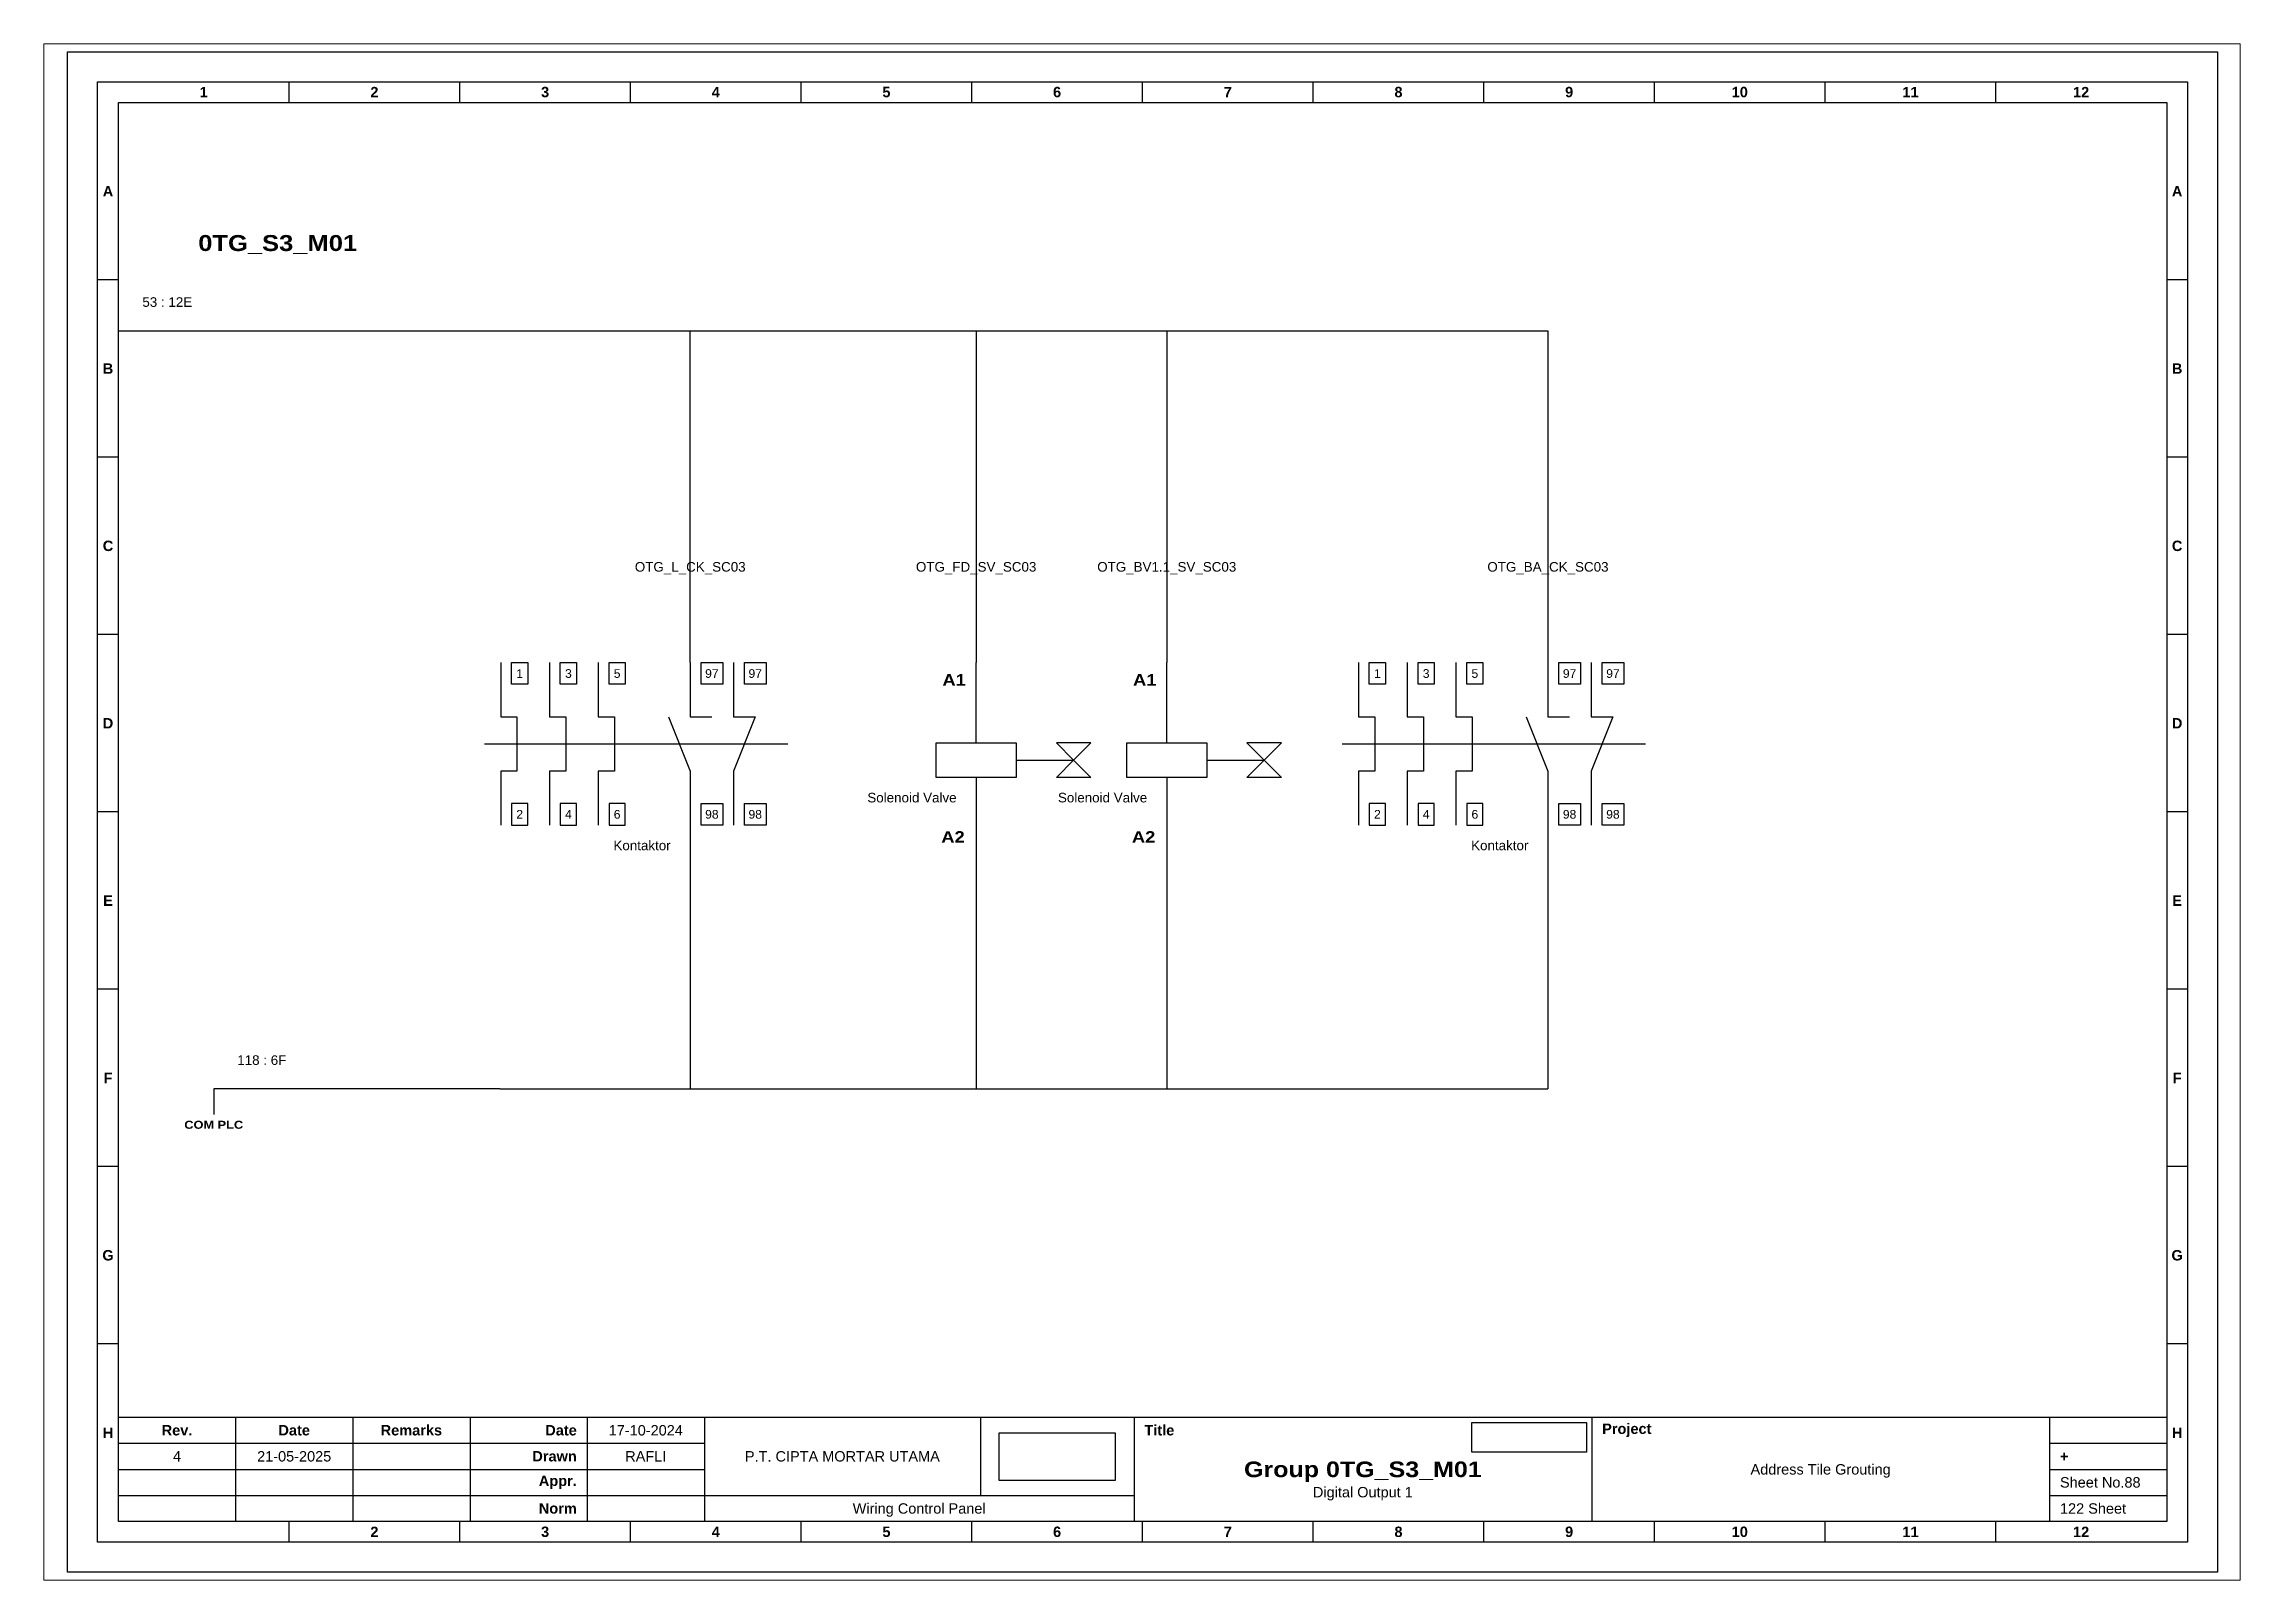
# Paper-space layout '0TG_S3_M01' of a CAD drawing. Header units: centimetres, sheet in millimetres. Extents: x -3 to 818, y -16 to 558.
# The model-space entities are those that its viewports show. They can reach past a viewport. Long polylines and large blocks are cut down to what shows.
import ezdxf
from ezdxf.enums import TextEntityAlignment as Align

# ---------------------------------------------------------------- set-up
doc = ezdxf.new("R2010")
doc.units = ezdxf.units.CM
doc.header["$MEASUREMENT"] = 0
doc.layers.add('MU Project Line', color=7, linetype='Continuous', true_color=0xfefefe)
doc.styles.add('Bold', font='ariblk.ttf', dxfattribs={"height": 25.4})
doc.styles.get("Standard").update_dxf_attribs({"font": 'arial.ttf'})
picture_1 = doc.add_image_def('image1.png', size_in_pixel=(2048, 847))
picture_2 = doc.add_image_def('image2.png', size_in_pixel=(2092, 542))

# ---------------------------------------------------------------- blocks, each defined once
blk = doc.blocks.new('KOP MU PROJECT')
at = {"color": 6, "ltscale": 50}
for p, q in [((27.74, 184.05), (27.74, 186.66)), ((49.13, 184.05), (49.13, 186.66)), ((70.51, 184.05), (70.51, 186.66)), ((91.89, 184.05), (91.89, 186.66)), ((113.27, 184.05), (113.27, 186.66)), ((134.66, 184.05), (134.66, 186.66)), ((156.04, 184.05), (156.04, 186.66)), ((177.42, 184.05), (177.42, 186.66)), ((198.8, 184.05), (198.8, 186.66)), ((220.19, 184.05), (220.19, 186.66)), ((241.57, 184.05), (241.57, 186.66)), ((6.36, 161.84), (3.75, 161.84)), ((265.59, 161.84), (262.98, 161.84)), ((6.36, 139.63), (3.75, 139.63)), ((265.59, 139.63), (262.98, 139.63)), ((6.36, 117.42), (3.75, 117.42)), ((265.59, 117.42), (262.98, 117.42)), ((6.36, 95.22), (3.75, 95.22)), ((265.59, 95.22), (262.98, 95.22)), ((6.36, 73.01), (3.75, 73.01)), ((265.59, 73.01), (262.98, 73.01)), ((6.36, 50.8), (3.75, 50.8)), ((265.59, 50.8), (262.98, 50.8)), ((6.36, 28.59), (3.75, 28.59)), ((265.59, 28.59), (262.98, 28.59)), ((27.74, 3.75), (27.74, 6.36)), ((49.13, 3.75), (49.13, 6.36)), ((70.51, 3.75), (70.51, 6.36)), ((91.89, 3.75), (91.89, 6.36)), ((113.27, 3.75), (113.27, 6.36)), ((134.66, 3.75), (134.66, 6.36)), ((156.04, 3.75), (156.04, 6.36)), ((177.42, 3.75), (177.42, 6.36)), ((198.8, 3.75), (198.8, 6.36)), ((220.19, 3.75), (220.19, 6.36)), ((241.57, 3.75), (241.57, 6.36))]:
    blk.add_line(p, q, dxfattribs=at)
at = {"ltscale": 50}
for p, q in [((6.36, 19.41), (262.98, 19.41)), ((21.04, 19.41), (21.04, 6.36)), ((35.72, 19.41), (35.72, 6.36)), ((50.41, 19.41), (50.41, 6.36)), ((65.09, 19.41), (65.09, 6.36)), ((79.77, 19.41), (79.77, 6.36)), ((114.35, 19.41), (114.35, 9.62)), ((133.6, 19.41), (133.6, 6.36)), ((190.95, 19.41), (190.95, 6.36)), ((248.3, 19.41), (248.3, 6.36)), ((6.36, 16.15), (79.77, 16.15)), ((248.3, 16.15), (262.98, 16.15)), ((6.36, 12.89), (79.77, 12.89)), ((248.3, 12.89), (262.98, 12.89)), ((6.36, 9.62), (133.6, 9.62)), ((248.3, 9.62), (262.98, 9.62))]:
    blk.add_line(p, q, dxfattribs=at)
at = {"color": 1, "ltscale": 50}
blk.add_lwpolyline([(269.34, 0), (0, 0), (0, 190.41), (269.34, 190.41)], close=True, dxfattribs=at)
at = {"color": 6, "ltscale": 50}
for points in [[(265.59, 3.75), (3.75, 3.75), (3.75, 186.66), (265.59, 186.66)], [(262.98, 6.36), (6.36, 6.36), (6.36, 184.05), (262.98, 184.05)]]:
    blk.add_lwpolyline(points, close=True, dxfattribs=at)
at = {"ltscale": 50, "char_height": 1.305, "attachment_point": 4}
for s, width, heights, insert in [('\\pxqc;{\\fArial|b1|i0|c0|p34;1}', 21.3825, [2.51], (6.36, 185.36)), ('\\pxqc;{\\fArial|b1|i0|c0|p34;2}', 21.3825, [2.51], (27.74, 185.36)), ('\\pxqc;{\\fArial|b1|i0|c0|p34;3}', 21.3825, [2.51], (49.13, 185.36)), ('\\pxqc;{\\fArial|b1|i0|c0|p34;4}', 21.3825, [2.51], (70.51, 185.36)), ('\\pxqc;{\\fArial|b1|i0|c0|p34;5}', 21.3825, [2.51], (91.89, 185.36)), ('\\pxqc;{\\fArial|b1|i0|c0|p34;6}', 21.3825, [2.51], (113.27, 185.36)), ('\\pxqc;{\\fArial|b1|i0|c0|p34;7}', 21.3825, [2.51], (134.66, 185.36)), ('\\pxqc;{\\fArial|b1|i0|c0|p34;8}', 21.3825, [2.51], (156.04, 185.36)), ('\\pxqc;{\\fArial|b1|i0|c0|p34;9}', 21.3825, [2.51], (177.42, 185.36)), ('\\pxqc;{\\fArial|b1|i0|c0|p34;10}', 21.3825, [2.51], (198.8, 185.36)), ('\\pxqc;{\\fArial|b1|i0|c0|p34;11}', 21.3825, [2.51], (220.19, 185.36)), ('\\pxqc;{\\fArial|b1|i0|c0|p34;12}', 21.3825, [2.51], (241.57, 185.36)), ('\\pxqc;{\\fArial|b1|i0|c0|p34;A}', 2.61, [2.51], (3.75, 172.95)), ('\\pxqc;{\\fArial|b1|i0|c0|p34;A}', 2.61, [2.51], (262.98, 172.95)), ('\\pxqc;{\\fArial|b1|i0|c0|p34;B}', 2.61, [2.51], (3.75, 150.74)), ('\\pxqc;{\\fArial|b1|i0|c0|p34;B}', 2.61, [2.51], (262.98, 150.74)), ('\\pxqc;{\\fArial|b1|i0|c0|p34;C}', 2.61, [2.51], (3.75, 128.53)), ('\\pxqc;{\\fArial|b1|i0|c0|p34;C}', 2.61, [2.51], (262.98, 128.53)), ('\\pxqc;{\\fArial|b1|i0|c0|p34;D}', 2.61, [2.51], (3.75, 106.32)), ('\\pxqc;{\\fArial|b1|i0|c0|p34;D}', 2.61, [2.51], (262.98, 106.32)), ('\\pxqc;{\\fArial|b1|i0|c0|p34;E}', 2.61, [2.51], (3.75, 84.11)), ('\\pxqc;{\\fArial|b1|i0|c0|p34;E}', 2.61, [2.51], (262.98, 84.11)), ('\\pxqc;{\\fArial|b1|i0|c0|p34;F}', 2.61, [2.51], (3.75, 61.9)), ('\\pxqc;{\\fArial|b1|i0|c0|p34;F}', 2.61, [2.51], (262.98, 61.9)), ('\\pxqc;{\\fArial|b1|i0|c0|p34;G}', 2.61, [2.51], (3.75, 39.69)), ('\\pxqc;{\\fArial|b1|i0|c0|p34;G}', 2.61, [2.51], (262.98, 39.69)), ('\\pxqc;{\\fArial|b1|i0|c0|p34;H}', 2.61, [2.51], (3.75, 17.47)), ('\\pxqc;{\\fArial|b1|i0|c0|p34;Rev.}', 14.6811, [2.88], (6.36, 17.78)), ('\\pxqc;{\\fArial|b1|i0|c0|p34;Date}', 14.6811, [2.88], (21.04, 17.78)), ('\\pxqc;{\\fArial|b1|i0|c0|p34;Remarks}', 14.6811, [2.88], (35.72, 17.78)), ('\\pxqr;{\\fArial|b1|i0|c0|p34;Date}', 13.3761, [2.88], (50.41, 17.78)), ('\\pxql;{\\fArial|b1|i0|c0|p34;Title}', 50.2419, [2.88], (134.9, 17.78)), ('\\pxql;{\\fArial|b1|i0|c0|p34;Project}', 50.2419, [2.88], (192.25, 17.78)), ('\\pxqc;{\\fArial|b1|i0|c0|p34;H}', 2.61, [2.51], (262.98, 17.47)), ('\\pxqr;{\\fArial|b1|i0|c0|p34;Drawn}', 13.3761, [2.88], (50.41, 14.52)), ('\\pxql;{\\fArial|b1|i0|c0|p34;+}', 14.6811, [2.88], (249.61, 14.52)), ('\\pxqr;{\\fArial|b1|i0|c0|p34;Appr.}', 13.3761, [2.88], (50.41, 11.26)), ('\\pxqr;{\\fArial|b1|i0|c0|p34;Norm}', 13.3761, [2.88], (50.41, 7.99)), ('\\pxqc;{\\fArial|b1|i0|c0|p34;2}', 21.3825, [2.51], (27.74, 5.06)), ('\\pxqc;{\\fArial|b1|i0|c0|p34;3}', 21.3825, [2.51], (49.13, 5.06)), ('\\pxqc;{\\fArial|b1|i0|c0|p34;4}', 21.3825, [2.51], (70.51, 5.06)), ('\\pxqc;{\\fArial|b1|i0|c0|p34;5}', 21.3825, [2.51], (91.89, 5.06)), ('\\pxqc;{\\fArial|b1|i0|c0|p34;6}', 21.3825, [2.51], (113.27, 5.06)), ('\\pxqc;{\\fArial|b1|i0|c0|p34;7}', 21.3825, [2.51], (134.66, 5.06)), ('\\pxqc;{\\fArial|b1|i0|c0|p34;8}', 21.3825, [2.51], (156.04, 5.06)), ('\\pxqc;{\\fArial|b1|i0|c0|p34;9}', 21.3825, [2.51], (177.42, 5.06)), ('\\pxqc;{\\fArial|b1|i0|c0|p34;10}', 21.3825, [2.51], (198.8, 5.06)), ('\\pxqc;{\\fArial|b1|i0|c0|p34;11}', 21.3825, [2.51], (220.19, 5.06)), ('\\pxqc;{\\fArial|b1|i0|c0|p34;12}', 21.3825, [2.51], (241.57, 5.06))]:
    blk.add_mtext_dynamic_manual_height_columns(s, width=width, gutter_width=0.0326, heights=heights, dxfattribs=dict(at, insert=insert))
at = {"ltscale": 50}
for tag, p in [('DATECREATED', (72.43, 17.78)), ('REV', (13.7, 14.52)), ('REVDATE', (28.38, 14.52)), ('REMARKS', (43.06, 14.52)), ('DRAWN', (72.43, 14.52)), ('COMPANY', (97.06, 14.52)), ('APPR', (72.43, 11.26)), ('PROJECT', (219.62, 12.89)), ('NORM', (72.43, 7.99)), ('DRAWINGCATEGORY', (106.68, 7.99)), ('DESCRIPTION', (162.27, 10.03))]:
    blk.add_attdef(tag, text='', height=1.3, dxfattribs=at).set_placement(p, align=Align.MIDDLE_CENTER)
at = {"ltscale": 50, "style": 'Bold'}
blk.add_attdef('TITLE', text='', height=1.96, dxfattribs=at).set_placement((162.27, 12.89), align=Align.MIDDLE_CENTER)
at = {"ltscale": 50}
for tag, p in [('SHEETNUMBER', (249.61, 11.26)), ('TOTALSHEET', (249.61, 7.99))]:
    blk.add_attdef(tag, text='', height=1.3, dxfattribs=at).set_placement(p, align=Align.MIDDLE_LEFT)
image = blk.add_image(picture_1, insert=(116.72, 11.48), size_in_units=(14.5, 6), dxfattribs=at)
image.dxf.flags = 15
image = blk.add_image(picture_2, insert=(175.94, 15.04), size_in_units=(14.36, 3.72), dxfattribs=at)
image.dxf.flags = 15

msp = doc.modelspace()

# ---------------------------------------------------------------- linework, layer by layer
at = {"color": 146, "ltscale": 50, "true_color": 0x105689}
for p, q in [((2968.53, 2557.53), (2992.41, 2557.53)), ((2992.41, 2557.53), (3016.29, 2557.53)), ((3016.29, 2557.53), (3040.17, 2557.53)), ((3040.17, 2515.98), (3040.17, 2557.53)), ((3040.17, 2557.53), (3064.05, 2557.53)), ((3064.05, 2557.53), (3087.93, 2557.53)), ((3075.99, 2557.53), (3075.99, 2515.98)), ((3087.93, 2557.53), (3111.81, 2557.53)), ((3099.87, 2557.53), (3099.87, 2515.98)), ((3111.81, 2557.53), (3135.69, 2557.53)), ((3135.69, 2557.53), (3147.63, 2557.53)), ((3147.63, 2557.53), (3147.63, 2515.98)), ((3040.17, 2495.63), (3040.17, 2462.61)), ((3147.63, 2495.63), (3147.63, 2462.61)), ((3075.99, 2491.88), (3075.99, 2462.61)), ((3099.87, 2491.88), (3099.87, 2462.61)), ((3016.33, 2462.61), (2980.47, 2462.61)), ((2980.47, 2462.61), (2980.47, 2459.41)), ((3016.33, 2462.61), (3064.13, 2462.61)), ((3064.13, 2462.61), (3064.13, 2462.61)), ((3064.13, 2462.61), (3111.93, 2462.61)), ((3111.93, 2462.61), (3147.63, 2462.61))]:
    msp.add_line(p, q, dxfattribs=at)
at = {"ltscale": 50}
for p, q in [((3040.17, 2515.98), (3040.17, 2509.2)), ((3045.6, 2515.98), (3045.6, 2509.2)), ((3075.99, 2505.93), (3075.99, 2515.98)), ((3099.87, 2505.93), (3099.87, 2515.98)), ((3147.63, 2515.98), (3147.63, 2509.2)), ((3153.06, 2515.98), (3153.06, 2509.2)), ((3014.39, 2505.81), (3052.38, 2505.81)), ((3121.85, 2505.81), (3159.84, 2505.81)), ((3040.17, 2502.41), (3040.17, 2495.63)), ((3045.6, 2502.41), (3045.6, 2495.63)), ((3075.99, 2501.62), (3075.99, 2491.57)), ((3081.02, 2503.78), (3088.2, 2503.78)), ((3099.87, 2501.62), (3099.87, 2491.57)), ((3104.9, 2503.78), (3112.08, 2503.78)), ((3147.63, 2502.41), (3147.63, 2495.63)), ((3153.06, 2502.41), (3153.06, 2495.63))]:
    msp.add_line(p, q, dxfattribs=at)
at = {"color": 1, "ltscale": 50}
for points in [[(3016.43, 2515.98), (3016.43, 2509.2), (3018.46, 2509.2), (3018.46, 2502.41), (3016.43, 2502.41), (3016.43, 2495.63)], [(3022.53, 2515.98), (3022.53, 2509.2), (3024.57, 2509.2), (3024.57, 2502.41), (3022.53, 2502.41), (3022.53, 2495.63)], [(3028.64, 2515.98), (3028.64, 2509.2), (3030.67, 2509.2), (3030.67, 2502.41), (3028.64, 2502.41), (3028.64, 2495.63)], [(3123.89, 2515.98), (3123.89, 2509.2), (3125.92, 2509.2), (3125.92, 2502.41), (3123.89, 2502.41), (3123.89, 2495.63)], [(3129.99, 2515.98), (3129.99, 2509.2), (3132.03, 2509.2), (3132.03, 2502.41), (3129.99, 2502.41), (3129.99, 2495.63)], [(3136.1, 2515.98), (3136.1, 2509.2), (3138.13, 2509.2), (3138.13, 2502.41), (3136.1, 2502.41), (3136.1, 2495.63)]]:
    msp.add_lwpolyline(points, dxfattribs=at)
at = {"ltscale": 50}
for points in [[(3017.79, 2515.98), (3019.82, 2515.98), (3019.82, 2513.27), (3017.79, 2513.27)], [(3023.89, 2515.98), (3025.93, 2515.98), (3025.93, 2513.27), (3023.89, 2513.27)], [(3030, 2515.98), (3032.03, 2515.98), (3032.03, 2513.27), (3030, 2513.27)], [(3041.53, 2515.98), (3044.24, 2515.98), (3044.24, 2513.27), (3041.53, 2513.27)], [(3046.95, 2515.98), (3049.67, 2515.98), (3049.67, 2513.27), (3046.95, 2513.27)], [(3125.25, 2515.98), (3127.28, 2515.98), (3127.28, 2513.27), (3125.25, 2513.27)], [(3131.35, 2515.98), (3133.39, 2515.98), (3133.39, 2513.27), (3131.35, 2513.27)], [(3137.46, 2515.98), (3139.49, 2515.98), (3139.49, 2513.27), (3137.46, 2513.27)], [(3148.99, 2515.98), (3151.7, 2515.98), (3151.7, 2513.27), (3148.99, 2513.27)], [(3154.41, 2515.98), (3157.13, 2515.98), (3157.13, 2513.27), (3154.41, 2513.27)], [(3070.97, 2505.93), (3081.02, 2505.93), (3081.02, 2501.62), (3070.97, 2501.62)], [(3088.2, 2503.78), (3090.35, 2505.93), (3086.04, 2505.93)], [(3094.85, 2505.93), (3104.9, 2505.93), (3104.9, 2501.62), (3094.85, 2501.62)], [(3112.08, 2503.78), (3114.23, 2505.93), (3109.92, 2505.93)], [(3088.2, 2503.78), (3090.35, 2501.62), (3086.04, 2501.62)], [(3112.08, 2503.78), (3114.23, 2501.62), (3109.92, 2501.62)], [(3017.79, 2495.63), (3019.82, 2495.63), (3019.82, 2498.34), (3017.79, 2498.34)], [(3023.89, 2495.63), (3025.93, 2495.63), (3025.93, 2498.34), (3023.89, 2498.34)], [(3030, 2495.63), (3032.03, 2495.63), (3032.03, 2498.34), (3030, 2498.34)], [(3041.53, 2498.34), (3044.24, 2498.34), (3044.24, 2495.63), (3041.53, 2495.63)], [(3046.95, 2498.34), (3049.67, 2498.34), (3049.67, 2495.63), (3046.95, 2495.63)], [(3125.25, 2495.63), (3127.28, 2495.63), (3127.28, 2498.34), (3125.25, 2498.34)], [(3131.35, 2495.63), (3133.39, 2495.63), (3133.39, 2498.34), (3131.35, 2498.34)], [(3137.46, 2495.63), (3139.49, 2495.63), (3139.49, 2498.34), (3137.46, 2498.34)], [(3148.99, 2498.34), (3151.7, 2498.34), (3151.7, 2495.63), (3148.99, 2495.63)], [(3154.41, 2498.34), (3157.13, 2498.34), (3157.13, 2495.63), (3154.41, 2495.63)]]:
    msp.add_lwpolyline(points, close=True, dxfattribs=at)
for points in [[(3037.46, 2509.2), (3040.17, 2502.41)], [(3040.17, 2509.2), (3042.88, 2509.2)], [(3045.6, 2509.2), (3048.31, 2509.2), (3045.6, 2502.41)], [(3144.92, 2509.2), (3147.63, 2502.41)], [(3147.63, 2509.2), (3150.34, 2509.2)], [(3153.06, 2509.2), (3155.77, 2509.2), (3153.06, 2502.41)]]:
    msp.add_lwpolyline(points, dxfattribs=at)

# ---------------------------------------------------------------- block references
msp.add_blockref('KOP MU PROJECT', (2962.17, 2402.07)).add_auto_attribs({'DESCRIPTION': 'Digital Output 1', 'TITLE': 'Group 0TG_S3_M01', 'PROJECT': 'Address Tile Grouting', 'COMPANY': 'P.T. CIPTA MORTAR UTAMA', 'DRAWINGCATEGORY': 'Wiring Control Panel', 'DRAWN': 'RAFLI', 'DATECREATED': '17-10-2024', 'REVDATE': '21-05-2025', 'REV': '4', 'SHEETNUMBER': 'Sheet No.88', 'TOTALSHEET': '122 Sheet'})

# ---------------------------------------------------------------- texts
at = {"ltscale": 500, "style": 'Bold'}
msp.add_text('0TG_S3_M01', height=2, dxfattribs=at).set_placement((2978.53, 2567.53))
at = {"ltscale": 500}
for s, p in [('53 : 12E', (2971.53, 2561.74)), ('118 : 6F', (2983.42, 2466.81))]:
    msp.add_text(s, height=1.2, dxfattribs=at).set_placement(p, align=Align.TOP_LEFT)
at = {"ltscale": 50}
for s, p in [('OTG_L_CK_SC03', (3040.17, 2527.98)), ('OTG_FD_SV_SC03', (3075.99, 2527.98)), ('OTG_BV1.1_SV_SC03', (3099.87, 2527.98)), ('OTG_BA_CK_SC03', (3147.63, 2527.98))]:
    msp.add_text(s, height=1.2, dxfattribs=at).set_placement(p, align=Align.MIDDLE_CENTER)
at = {"ltscale": 500}
for s, height, p in [('1', 1.09, (3018.8, 2514.62)), ('3', 1.09, (3024.91, 2514.62)), ('5', 1.09, (3031.01, 2514.62)), ('97', 1.085, (3042.88, 2514.62)), ('97', 1.085, (3048.31, 2514.62)), ('1', 1.09, (3126.26, 2514.62)), ('3', 1.09, (3132.37, 2514.62)), ('5', 1.09, (3138.47, 2514.62)), ('97', 1.085, (3150.34, 2514.62)), ('97', 1.085, (3155.77, 2514.62)), ('2', 1.09, (3018.8, 2496.99)), ('4', 1.09, (3024.91, 2496.99)), ('6', 1.09, (3031.01, 2496.99)), ('98', 1.085, (3042.88, 2496.99)), ('98', 1.085, (3048.31, 2496.99)), ('2', 1.09, (3126.26, 2496.99)), ('4', 1.09, (3132.37, 2496.99)), ('6', 1.09, (3138.47, 2496.99)), ('98', 1.085, (3150.34, 2496.99)), ('98', 1.085, (3155.77, 2496.99))]:
    msp.add_text(s, height=height, dxfattribs=at).set_placement(p, align=Align.MIDDLE_CENTER)
at = {"ltscale": 500, "style": 'Bold'}
for p in [(3074.7, 2514.54), (3098.58, 2514.54)]:
    msp.add_text('A1', height=1.436, dxfattribs=at).set_placement(p, align=Align.TOP_RIGHT)
at = {"ltscale": 50}
for s, p in [('Solenoid Valve', (3073.54, 2498.12)), ('Solenoid Valve', (3097.42, 2498.12)), ('Kontaktor', (3037.72, 2492.13)), ('Kontaktor', (3145.18, 2492.13))]:
    msp.add_text(s, height=1.2, dxfattribs=at).set_placement(p, align=Align.BOTTOM_RIGHT)
at = {"ltscale": 500, "style": 'Bold'}
for p in [(3074.56, 2493.01), (3098.44, 2493.01)]:
    msp.add_text('A2', height=1.436, dxfattribs=at).set_placement(p, align=Align.BOTTOM_RIGHT)
at = {"ltscale": 50, "style": 'Bold'}
msp.add_text('COM PLC', height=1, dxfattribs=at).set_placement((2980.47, 2458.61), align=Align.TOP_CENTER)

psp = doc.layouts.new('0TG_S3_M01')

# ---------------------------------------------------------------- viewports
at = {"layer": 'MU Project Line', "ltscale": 50}
psp.add_viewport(center=(407.25, 271.11), size=(820.98, 573.9882), view_center_point=(3096.77, 2497.28), view_height=192.3681, dxfattribs=at)

doc.saveas('drawing.dxf')
